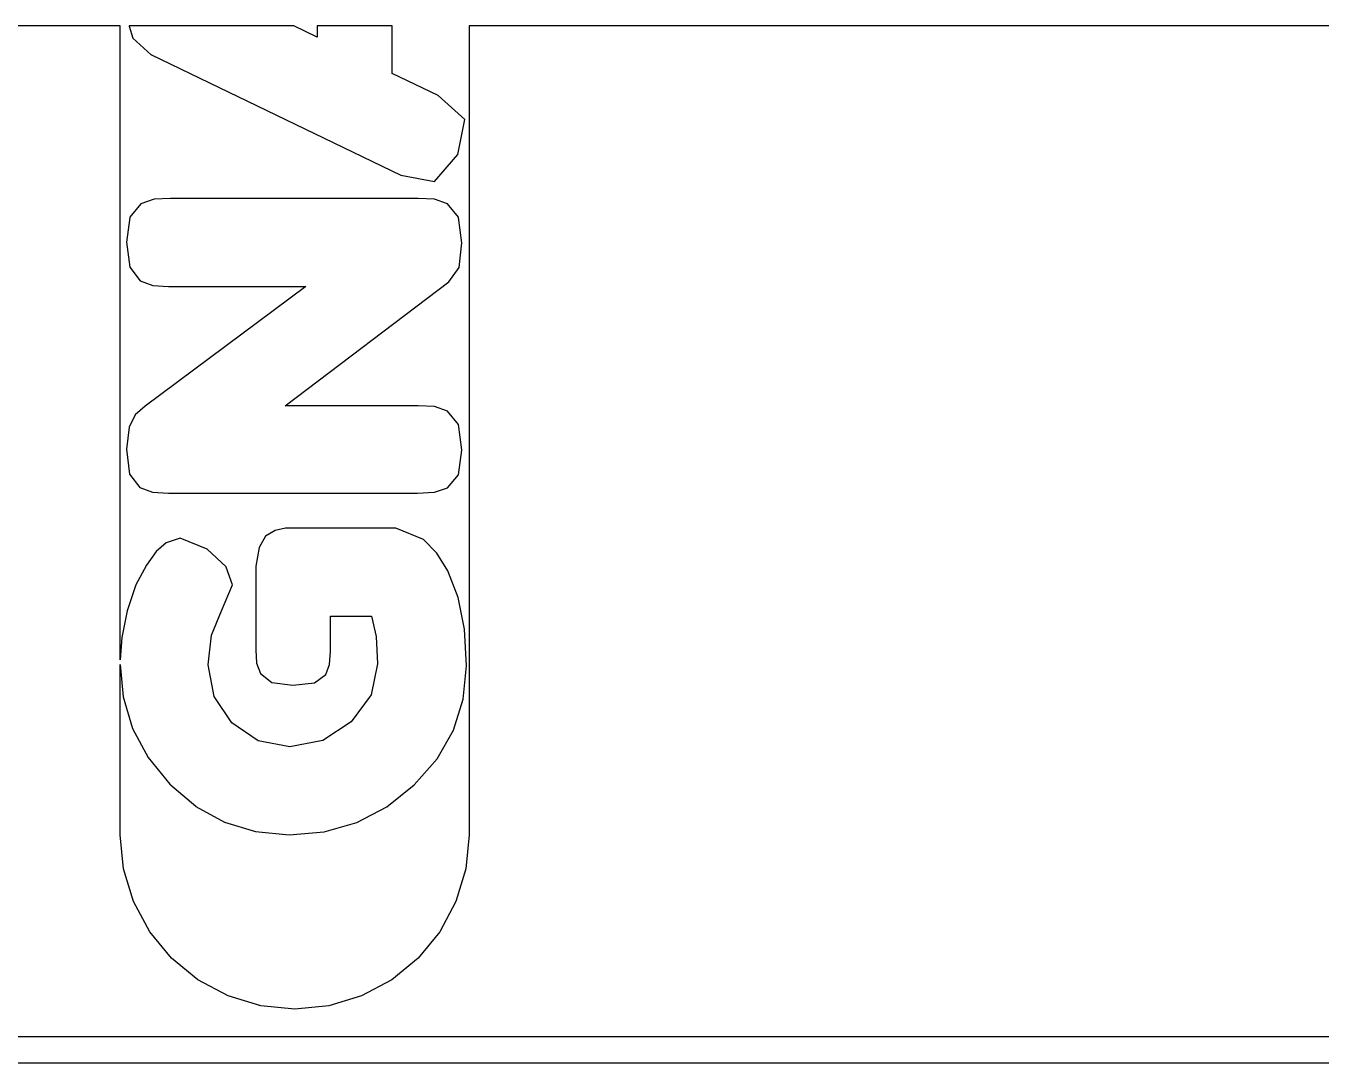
# Model space of a CAD drawing. Header units: metres. Extents: x 89 to 153, y -105 to 4.
# Drawn here: x 106.8 to 112.59, y -94.74 to -90.1 of the extents above; entities that cross this region are included whole.
import ezdxf

# ---------------------------------------------------------------- set-up
doc = ezdxf.new("R2010")
doc.units = ezdxf.units.M

msp = doc.modelspace()

# ---------------------------------------------------------------- linework, layer by layer
for points in [[(107.2192, -92.9357), (107.2192, -90.1), (107.2192, -90.1), (107.2192, -90.1), (107.2192, -90.1), (107.2192, -90.1), (107.2192, -90.1), (107.2192, -90.1), (107.2192, -90.1), (107.2192, -90.1), (107.2192, -90.1), (107.2192, -90.1), (107.2192, -90.0999), (107.2192, -90.0999), (107.2192, -90.0999), (107.2192, -90.0999), (107.2192, -90.0999), (107.2192, -90.0999), (107.2192, -90.0999), (107.2192, -90.0999), (107.2192, -90.0999), (107.2192, -90.0999), (107.2192, -90.0999), (107.2192, -90.0999), (107.2192, -90.0998), (107.2192, -90.0998), (107.2192, -90.0998), (107.2192, -90.0998), (107.2192, -90.0998), (107.2192, -90.0998), (107.2192, -90.0998), (107.2191, -90.0998), (107.2191, -90.0998), (107.2191, -90.0998), (107.2191, -90.0998), (107.2191, -90.0998), (107.2191, -90.0998), (107.2191, -90.0997), (107.2191, -90.0997), (107.2191, -90.0997), (107.2191, -90.0997), (107.2191, -90.0997), (107.2191, -90.0997), (107.2191, -90.0997), (107.2191, -90.0997), (107.2191, -90.0997), (107.2191, -90.0997), (107.2191, -90.0997), (107.2191, -90.0997), (107.2191, -90.0997), (107.2191, -90.0997), (107.219, -90.0997), (107.219, -90.0997), (107.219, -90.0997), (107.219, -90.0996), (107.219, -90.0996), (107.219, -90.0996), (107.219, -90.0996), (107.219, -90.0996), (107.219, -90.0996), (107.219, -90.0996), (107.219, -90.0996), (107.219, -90.0996), (107.219, -90.0996), (107.219, -90.0996), (107.219, -90.0996), (107.219, -90.0996), (107.2189, -90.0996), (107.2189, -90.0996), (107.2189, -90.0996), (107.2189, -90.0996), (107.2189, -90.0996), (107.2189, -90.0996), (107.2189, -90.0996), (107.2189, -90.0996), (107.2189, -90.0996), (107.2189, -90.0996), (107.2189, -90.0996), (107.2189, -90.0996), (107.2189, -90.0995), (107.2189, -90.0995), (107.2188, -90.0995), (107.2188, -90.0995), (107.2188, -90.0995), (107.2188, -90.0995), (107.2188, -90.0995), (107.2188, -90.0995), (107.2188, -90.0995), (107.2188, -90.0995), (107.2188, -90.0995), (107.2188, -90.0995), (107.2188, -90.0995), (107.2188, -90.0995), (107.2187, -90.0995), (107.2187, -90.0995), (107.2187, -90.0995), (107.2187, -90.0995), (107.2187, -90.0995), (107.2187, -90.0995), (92.2, -90.0995)], [(117.7251, -90.0995), (108.7813, -90.0995), (108.7813, -90.0995), (108.7813, -90.0995), (108.7813, -90.0995), (108.7813, -90.0995), (108.7813, -90.0995), (108.7812, -90.0995), (108.7812, -90.0995), (108.7812, -90.0995), (108.7812, -90.0995), (108.7812, -90.0995), (108.7812, -90.0995), (108.7812, -90.0995), (108.7812, -90.0995), (108.7812, -90.0995), (108.7812, -90.0995), (108.7812, -90.0995), (108.7812, -90.0995), (108.7811, -90.0995), (108.7811, -90.0995), (108.7811, -90.0996), (108.7811, -90.0996), (108.7811, -90.0996), (108.7811, -90.0996), (108.7811, -90.0996), (108.7811, -90.0996), (108.7811, -90.0996), (108.7811, -90.0996), (108.7811, -90.0996), (108.7811, -90.0996), (108.7811, -90.0996), (108.7811, -90.0996), (108.781, -90.0996), (108.781, -90.0996), (108.781, -90.0996), (108.781, -90.0996), (108.781, -90.0996), (108.781, -90.0996), (108.781, -90.0996), (108.781, -90.0996), (108.781, -90.0996), (108.781, -90.0996), (108.781, -90.0996), (108.781, -90.0996), (108.781, -90.0996), (108.781, -90.0997), (108.781, -90.0997), (108.781, -90.0997), (108.7809, -90.0997), (108.7809, -90.0997), (108.7809, -90.0997), (108.7809, -90.0997), (108.7809, -90.0997), (108.7809, -90.0997), (108.7809, -90.0997), (108.7809, -90.0997), (108.7809, -90.0997), (108.7809, -90.0997), (108.7809, -90.0997), (108.7809, -90.0997), (108.7809, -90.0997), (108.7809, -90.0997), (108.7809, -90.0998), (108.7809, -90.0998), (108.7809, -90.0998), (108.7809, -90.0998), (108.7809, -90.0998), (108.7809, -90.0998), (108.7808, -90.0998), (108.7808, -90.0998), (108.7808, -90.0998), (108.7808, -90.0998), (108.7808, -90.0998), (108.7808, -90.0998), (108.7808, -90.0998), (108.7808, -90.0999), (108.7808, -90.0999), (108.7808, -90.0999), (108.7808, -90.0999), (108.7808, -90.0999), (108.7808, -90.0999), (108.7808, -90.0999), (108.7808, -90.0999), (108.7808, -90.0999), (108.7808, -90.0999), (108.7808, -90.0999), (108.7808, -90.0999), (108.7808, -90.1), (108.7808, -90.1), (108.7808, -90.1), (108.7808, -90.1), (108.7808, -90.1), (108.7808, -90.1), (108.7808, -90.1), (108.7808, -90.1), (108.7808, -90.1), (108.7808, -90.1), (108.7808, -90.1), (108.7808, -93.718), (108.7658, -93.8703), (108.7214, -94.0168), (108.6492, -94.1518), (108.5521, -94.2701), (108.4338, -94.3672), (108.2988, -94.4393), (108.1523, -94.4838), (108, -94.4988), (107.8477, -94.4838), (107.7012, -94.4393), (107.5662, -94.3672), (107.4479, -94.2701), (107.3508, -94.1518), (107.2786, -94.0168), (107.2342, -93.8703), (107.2192, -93.718), (107.2192, -92.9565), (107.2323, -93.1006), (107.2323, -93.1006), (107.2323, -93.1006), (107.2323, -93.1006), (107.2323, -93.1006), (107.2323, -93.1006), (107.2323, -93.1006), (107.2323, -93.1006), (107.2323, -93.1006), (107.2323, -93.1006), (107.2323, -93.1006), (107.2323, -93.1007), (107.2323, -93.1007), (107.2323, -93.1007), (107.2739, -93.2424), (107.2739, -93.2424), (107.2739, -93.2424), (107.2739, -93.2424), (107.2739, -93.2424), (107.2739, -93.2424), (107.2739, -93.2424), (107.2739, -93.2424), (107.274, -93.2424), (107.274, -93.2424), (107.274, -93.2424), (107.274, -93.2424), (107.274, -93.2424), (107.274, -93.2425), (107.3434, -93.3728), (107.3434, -93.3728), (107.3434, -93.3728), (107.3434, -93.3728), (107.3434, -93.3728), (107.3434, -93.3728), (107.3434, -93.3728), (107.3434, -93.3728), (107.3434, -93.3728), (107.3434, -93.3728), (107.3434, -93.3728), (107.3434, -93.3728), (107.3434, -93.3728), (107.3434, -93.3728), (107.4406, -93.4917), (107.4406, -93.4917), (107.4406, -93.4917), (107.4406, -93.4917), (107.4406, -93.4917), (107.4406, -93.4918), (107.4406, -93.4918), (107.4406, -93.4918), (107.4406, -93.4918), (107.4406, -93.4918), (107.4406, -93.4918), (107.4407, -93.4918), (107.4407, -93.4918), (107.4407, -93.4918), (107.5573, -93.5908), (107.5573, -93.5909), (107.5573, -93.5909), (107.5573, -93.5909), (107.5573, -93.5909), (107.5573, -93.5909), (107.5573, -93.5909), (107.5573, -93.5909), (107.5573, -93.5909), (107.5573, -93.5909), (107.5573, -93.5909), (107.5574, -93.5909), (107.5574, -93.5909), (107.5574, -93.5909), (107.6851, -93.6616), (107.6851, -93.6617), (107.6851, -93.6617), (107.6851, -93.6617), (107.6851, -93.6617), (107.6851, -93.6617), (107.6852, -93.6617), (107.6852, -93.6617), (107.6852, -93.6617), (107.6852, -93.6617), (107.6852, -93.6617), (107.6852, -93.6617), (107.6852, -93.6617), (107.6852, -93.6617), (107.8241, -93.7041), (107.8241, -93.7041), (107.8241, -93.7041), (107.8241, -93.7041), (107.8241, -93.7041), (107.8241, -93.7041), (107.8241, -93.7042), (107.8241, -93.7042), (107.8242, -93.7042), (107.8242, -93.7042), (107.8242, -93.7042), (107.8242, -93.7042), (107.8242, -93.7042), (107.8242, -93.7042), (107.9742, -93.7183), (107.9742, -93.7183), (107.9742, -93.7183), (107.9742, -93.7183), (107.9742, -93.7183), (107.9742, -93.7183), (107.9742, -93.7183), (107.9742, -93.7183), (107.9743, -93.7183), (107.9743, -93.7183), (107.9743, -93.7183), (107.9743, -93.7183), (107.9743, -93.7183), (107.9743, -93.7183), (108.1316, -93.7044), (108.1316, -93.7044), (108.1316, -93.7044), (108.1316, -93.7044), (108.1316, -93.7044), (108.1317, -93.7044), (108.1317, -93.7044), (108.1317, -93.7044), (108.1317, -93.7044), (108.1317, -93.7043), (108.1317, -93.7043), (108.1317, -93.7043), (108.1317, -93.7043), (108.1317, -93.7043), (108.2775, -93.6625), (108.2775, -93.6625), (108.2775, -93.6625), (108.2775, -93.6625), (108.2775, -93.6625), (108.2775, -93.6625), (108.2775, -93.6625), (108.2775, -93.6625), (108.2776, -93.6625), (108.2776, -93.6625), (108.2776, -93.6625), (108.2776, -93.6625), (108.2776, -93.6625), (108.2776, -93.6625), (108.4118, -93.5927), (108.4119, -93.5927), (108.4119, -93.5927), (108.4119, -93.5927), (108.4119, -93.5927), (108.4119, -93.5927), (108.4119, -93.5927), (108.4119, -93.5927), (108.4119, -93.5927), (108.4119, -93.5927), (108.4119, -93.5927), (108.4119, -93.5927), (108.4119, -93.5927), (108.4119, -93.5927), (108.5346, -93.495), (108.5347, -93.495), (108.5347, -93.495), (108.5347, -93.495), (108.5347, -93.495), (108.5347, -93.495), (108.5347, -93.495), (108.5347, -93.495), (108.5347, -93.495), (108.5347, -93.495), (108.5347, -93.495), (108.5347, -93.495), (108.5347, -93.495), (108.5347, -93.495), (108.637, -93.378), (108.6371, -93.378), (108.6371, -93.378), (108.6371, -93.378), (108.6371, -93.378), (108.6371, -93.378), (108.6371, -93.378), (108.6371, -93.378), (108.6371, -93.378), (108.6371, -93.378), (108.6371, -93.378), (108.6371, -93.3779), (108.6371, -93.3779), (108.6371, -93.3779), (108.7102, -93.2502), (108.7102, -93.2502), (108.7102, -93.2502), (108.7102, -93.2502), (108.7102, -93.2502), (108.7102, -93.2502), (108.7102, -93.2502), (108.7102, -93.2502), (108.7102, -93.2502), (108.7102, -93.2502), (108.7102, -93.2502), (108.7102, -93.2502), (108.7102, -93.2502), (108.7102, -93.2502), (108.7541, -93.1117), (108.7541, -93.1117), (108.7541, -93.1117), (108.7541, -93.1117), (108.7541, -93.1117), (108.7541, -93.1117), (108.7541, -93.1117), (108.7541, -93.1117), (108.7541, -93.1117), (108.7541, -93.1117), (108.7541, -93.1117), (108.7541, -93.1116), (108.7541, -93.1116), (108.7541, -93.1116), (108.7687, -92.9625), (108.7687, -92.9625), (108.7687, -92.9625), (108.7687, -92.9625), (108.7687, -92.9625), (108.7687, -92.9625), (108.7687, -92.9625), (108.7687, -92.9625), (108.7687, -92.9624), (108.7687, -92.9624), (108.7687, -92.9624), (108.7687, -92.9624), (108.7687, -92.9624), (108.7687, -92.9624), (108.7594, -92.7979), (108.7594, -92.7979), (108.7594, -92.7979), (108.7594, -92.7979), (108.7594, -92.7979), (108.7594, -92.7978), (108.7594, -92.7978), (108.7594, -92.7978), (108.7315, -92.6562), (108.7315, -92.6562), (108.7315, -92.6562), (108.7315, -92.6562), (108.7315, -92.6562), (108.7315, -92.6562), (108.7315, -92.6562), (108.7315, -92.6562), (108.7315, -92.6561), (108.7315, -92.6561), (108.7315, -92.6561), (108.7315, -92.6561), (108.7315, -92.6561), (108.7315, -92.6561), (108.685, -92.5374), (108.685, -92.5374), (108.685, -92.5374), (108.685, -92.5373), (108.685, -92.5373), (108.685, -92.5373), (108.685, -92.5373), (108.685, -92.5373), (108.685, -92.5373), (108.685, -92.5373), (108.685, -92.5373), (108.685, -92.5373), (108.685, -92.5373), (108.685, -92.5373), (108.6353, -92.4584), (108.6353, -92.4584), (108.6353, -92.4584), (108.6353, -92.4584), (108.6353, -92.4584), (108.6353, -92.4584), (108.6353, -92.4584), (108.6353, -92.4584), (108.6353, -92.4584), (108.6353, -92.4584), (108.6353, -92.4584), (108.6353, -92.4584), (108.6353, -92.4584), (108.6353, -92.4583), (108.5765, -92.3977), (108.5765, -92.3977), (108.5765, -92.3977), (108.5765, -92.3977), (108.5765, -92.3977), (108.5765, -92.3977), (108.5765, -92.3977), (108.5765, -92.3977), (108.5765, -92.3977), (108.5765, -92.3977), (108.5765, -92.3977), (108.5765, -92.3977), (108.5765, -92.3977), (108.5765, -92.3977), (108.5765, -92.3976), (108.5764, -92.3976), (108.5764, -92.3976), (108.5764, -92.3976), (108.5764, -92.3976), (108.5764, -92.3976), (108.5764, -92.3976), (108.5764, -92.3976), (108.5764, -92.3976), (108.5764, -92.3976), (108.5764, -92.3976), (108.5764, -92.3976), (108.453, -92.3461), (108.453, -92.3461), (108.453, -92.3461), (108.453, -92.3461), (108.453, -92.3461), (108.4529, -92.3461), (108.4529, -92.3461), (108.4529, -92.3461), (108.4529, -92.3461), (108.4529, -92.3461), (108.4529, -92.3461), (108.4529, -92.3461), (108.4529, -92.3461), (108.4529, -92.3461), (108.4529, -92.3461), (108.4529, -92.3461), (108.4529, -92.3461), (108.4529, -92.3461), (108.4528, -92.3461), (108.4528, -92.3461), (108.4528, -92.3461), (108.4528, -92.3461), (108.4528, -92.3461), (108.4528, -92.3461), (108.4528, -92.3461), (108.4528, -92.3461), (108.0129, -92.3461), (108.0129, -92.3461), (108.0129, -92.3461), (108.0129, -92.3461), (108.0129, -92.3461), (108.0129, -92.3461), (108.0129, -92.3461), (107.9592, -92.3471), (107.9592, -92.3471), (107.9592, -92.3471), (107.9592, -92.3471), (107.9592, -92.3471), (107.9592, -92.3471), (107.9592, -92.3471), (107.9592, -92.3471), (107.9592, -92.3471), (107.9591, -92.3471), (107.9591, -92.3471), (107.9591, -92.3471), (107.9591, -92.3471), (107.9591, -92.3471), (107.9119, -92.3568), (107.9119, -92.3568), (107.9119, -92.3568), (107.9119, -92.3568), (107.9119, -92.3568), (107.9119, -92.3568), (107.9119, -92.3568), (107.9119, -92.3568), (107.9118, -92.3568), (107.9118, -92.3568), (107.9118, -92.3568), (107.9118, -92.3568), (107.9118, -92.3568), (107.9118, -92.3568), (107.9118, -92.3568), (107.9118, -92.3569), (107.9118, -92.3569), (107.9118, -92.3569), (107.9118, -92.3569), (107.9118, -92.3569), (107.8688, -92.3826), (107.8688, -92.3826), (107.8688, -92.3826), (107.8688, -92.3826), (107.8688, -92.3826), (107.8688, -92.3826), (107.8688, -92.3826), (107.8688, -92.3826), (107.8688, -92.3827), (107.8688, -92.3827), (107.8688, -92.3827), (107.8688, -92.3827), (107.8688, -92.3827), (107.8688, -92.3827), (107.8687, -92.3827), (107.8687, -92.3827), (107.8687, -92.3827), (107.8687, -92.3827), (107.8687, -92.3827), (107.8687, -92.3827), (107.8687, -92.3827), (107.8687, -92.3827), (107.8687, -92.3827), (107.8687, -92.3827), (107.8687, -92.3828), (107.8687, -92.3828), (107.8687, -92.3828), (107.8687, -92.3828), (107.8687, -92.3828), (107.8687, -92.3828), (107.8687, -92.3828), (107.8687, -92.3828), (107.8408, -92.4332), (107.8408, -92.4332), (107.8408, -92.4332), (107.8408, -92.4333), (107.8408, -92.4333), (107.8407, -92.4333), (107.8407, -92.4333), (107.8407, -92.4333), (107.8407, -92.4333), (107.8407, -92.4333), (107.8407, -92.4333), (107.8407, -92.4333), (107.8407, -92.4333), (107.8407, -92.4333), (107.8407, -92.4333), (107.8407, -92.4334), (107.8407, -92.4334), (107.8407, -92.4334), (107.8407, -92.4334), (107.8407, -92.4334), (107.8257, -92.516), (107.8257, -92.516), (107.8257, -92.516), (107.8257, -92.516), (107.8257, -92.516), (107.8257, -92.516), (107.8257, -92.516), (107.8257, -92.516), (107.8257, -92.5161), (107.8257, -92.5161), (107.8257, -92.5161), (107.8257, -92.5161), (107.8257, -92.5161), (107.8257, -92.5161), (107.8257, -92.8916), (107.8257, -92.8916), (107.8257, -92.8916), (107.8257, -92.8916), (107.8257, -92.8916), (107.8257, -92.8917), (107.8257, -92.8917), (107.8257, -92.8917), (107.8289, -92.9496), (107.8289, -92.9496), (107.8289, -92.9496), (107.8289, -92.9496), (107.8289, -92.9496), (107.8289, -92.9496), (107.8289, -92.9496), (107.8289, -92.9496), (107.8289, -92.9497), (107.8289, -92.9497), (107.8289, -92.9497), (107.8289, -92.9497), (107.8289, -92.9497), (107.8289, -92.9497), (107.8289, -92.9497), (107.8289, -92.9497), (107.8289, -92.9497), (107.8289, -92.9497), (107.8289, -92.9497), (107.8289, -92.9497), (107.8461, -92.997), (107.8461, -92.997), (107.8461, -92.997), (107.8461, -92.997), (107.8461, -92.997), (107.8461, -92.997), (107.8461, -92.997), (107.8461, -92.997), (107.8461, -92.997), (107.8461, -92.997), (107.8461, -92.997), (107.8461, -92.997), (107.8461, -92.997), (107.8461, -92.997), (107.8461, -92.997), (107.8461, -92.9971), (107.8461, -92.9971), (107.8462, -92.9971), (107.8462, -92.9971), (107.8462, -92.9971), (107.8462, -92.9971), (107.8462, -92.9971), (107.8462, -92.9971), (107.8462, -92.9971), (107.8462, -92.9971), (107.8462, -92.9971), (107.8462, -92.9971), (107.8462, -92.9971), (107.8462, -92.9971), (107.8462, -92.9971), (107.8462, -92.9971), (107.8462, -92.9971), (107.8462, -92.9972), (107.8462, -92.9972), (107.8462, -92.9972), (107.8462, -92.9972), (107.8462, -92.9972), (107.8463, -92.9972), (107.8967, -93.0369), (107.8967, -93.0369), (107.8967, -93.0369), (107.8967, -93.0369), (107.8967, -93.0369), (107.8967, -93.0369), (107.8967, -93.0369), (107.8967, -93.0369), (107.8967, -93.0369), (107.8967, -93.0369), (107.8967, -93.0369), (107.8968, -93.0369), (107.8968, -93.0369), (107.8968, -93.0369), (107.8968, -93.0369), (107.8968, -93.0369), (107.8968, -93.0369), (107.8968, -93.0369), (107.8968, -93.0369), (107.8968, -93.0369), (107.8968, -93.0369), (107.8968, -93.037), (107.8968, -93.037), (107.8968, -93.037), (107.8968, -93.037), (107.8968, -93.037), (107.8969, -93.037), (107.8969, -93.037), (107.8969, -93.037), (107.8969, -93.037), (107.8969, -93.037), (107.8969, -93.037), (107.8969, -93.037), (107.8969, -93.037), (107.8969, -93.037), (107.8969, -93.037), (107.8969, -93.037), (107.8969, -93.037), (107.9914, -93.0488), (107.9914, -93.0488), (107.9914, -93.0488), (107.9914, -93.0488), (107.9914, -93.0488), (107.9914, -93.0488), (107.9914, -93.0488), (107.9914, -93.0488), (107.9914, -93.0488), (107.9914, -93.0488), (107.9914, -93.0488), (107.9915, -93.0488), (107.9915, -93.0488), (107.9915, -93.0488), (108.088, -93.0381), (108.0881, -93.038), (108.0881, -93.038), (108.0881, -93.038), (108.0881, -93.038), (108.0881, -93.038), (108.0881, -93.038), (108.0881, -93.038), (108.0881, -93.038), (108.0881, -93.038), (108.0881, -93.038), (108.0881, -93.038), (108.0881, -93.038), (108.0881, -93.038), (108.0882, -93.038), (108.0882, -93.038), (108.0882, -93.038), (108.0882, -93.038), (108.0882, -93.038), (108.0882, -93.038), (108.0882, -93.038), (108.0882, -93.038), (108.0882, -93.038), (108.0882, -93.038), (108.0882, -93.038), (108.0882, -93.038), (108.0882, -93.038), (108.0883, -93.038), (108.0883, -93.038), (108.0883, -93.038), (108.0883, -93.038), (108.0883, -93.038), (108.1387, -93.0015), (108.1387, -93.0015), (108.1387, -93.0015), (108.1387, -93.0015), (108.1387, -93.0015), (108.1387, -93.0015), (108.1387, -93.0014), (108.1387, -93.0014), (108.1388, -93.0014), (108.1388, -93.0014), (108.1388, -93.0014), (108.1388, -93.0014), (108.1388, -93.0014), (108.1388, -93.0014), (108.1388, -93.0014), (108.1388, -93.0014), (108.1388, -93.0014), (108.1388, -93.0014), (108.1388, -93.0014), (108.1388, -93.0014), (108.1388, -93.0014), (108.1388, -93.0014), (108.1388, -93.0014), (108.1388, -93.0013), (108.1388, -93.0013), (108.1388, -93.0013), (108.1388, -93.0013), (108.1388, -93.0013), (108.1388, -93.0013), (108.1389, -93.0013), (108.1389, -93.0013), (108.1389, -93.0013), (108.1389, -93.0013), (108.1389, -93.0013), (108.1389, -93.0013), (108.1389, -93.0013), (108.1389, -93.0013), (108.1389, -93.0013), (108.156, -92.9562), (108.1561, -92.9562), (108.1561, -92.9562), (108.1561, -92.9562), (108.1561, -92.9562), (108.1561, -92.9562), (108.1561, -92.9561), (108.1561, -92.9561), (108.1561, -92.9561), (108.1561, -92.9561), (108.1561, -92.9561), (108.1561, -92.9561), (108.1561, -92.9561), (108.1561, -92.9561), (108.1561, -92.9561), (108.1561, -92.9561), (108.1561, -92.9561), (108.1561, -92.956), (108.1561, -92.956), (108.1561, -92.956), (108.1593, -92.8981), (108.1593, -92.8981), (108.1593, -92.8981), (108.1593, -92.8981), (108.1593, -92.8981), (108.1593, -92.8981), (108.1593, -92.8981), (108.1593, -92.8981), (108.1593, -92.7398), (108.3429, -92.7398), (108.3638, -92.8305), (108.3707, -92.9538), (108.3413, -93.0926), (108.2529, -93.2132), (108.1253, -93.2967), (107.9785, -93.3246), (107.8363, -93.2978), (107.7182, -93.2175), (107.6386, -93.0991), (107.6121, -92.9581), (107.6271, -92.8258), (107.6721, -92.7159), (107.7215, -92.6), (107.7215, -92.6), (107.7215, -92.6), (107.7215, -92.6), (107.7215, -92.6), (107.7215, -92.5999), (107.7215, -92.5999), (107.7215, -92.5999), (107.7215, -92.5999), (107.7215, -92.5999), (107.7215, -92.5999), (107.7215, -92.5999), (107.7215, -92.5999), (107.7215, -92.5999), (107.7215, -92.5999), (107.7215, -92.5999), (107.7215, -92.5999), (107.7215, -92.5999), (107.7215, -92.5998), (107.7215, -92.5998), (107.7215, -92.5998), (107.7215, -92.5998), (107.7215, -92.5998), (107.7215, -92.5998), (107.7215, -92.5998), (107.7215, -92.5998), (107.7215, -92.5998), (107.7215, -92.5998), (107.7215, -92.5998), (107.7215, -92.5998), (107.7215, -92.5998), (107.7215, -92.5998), (107.7215, -92.5997), (107.7215, -92.5997), (107.7215, -92.5997), (107.7215, -92.5997), (107.7215, -92.5997), (107.7215, -92.5997), (107.7215, -92.5997), (107.7215, -92.5997), (107.7215, -92.5997), (107.7215, -92.5997), (107.7215, -92.5997), (107.7215, -92.5997), (107.7215, -92.5996), (107.7215, -92.5996), (107.7215, -92.5996), (107.7215, -92.5996), (107.7215, -92.5996), (107.7215, -92.5996), (107.6931, -92.5202), (107.6931, -92.5202), (107.6931, -92.5202), (107.6931, -92.5202), (107.6931, -92.5202), (107.6931, -92.5202), (107.693, -92.5202), (107.693, -92.5202), (107.693, -92.5202), (107.693, -92.5202), (107.693, -92.5202), (107.693, -92.5201), (107.693, -92.5201), (107.693, -92.5201), (107.693, -92.5201), (107.693, -92.5201), (107.693, -92.5201), (107.693, -92.5201), (107.693, -92.5201), (107.693, -92.5201), (107.693, -92.5201), (107.693, -92.5201), (107.693, -92.5201), (107.693, -92.5201), (107.693, -92.5201), (107.693, -92.5201), (107.693, -92.52), (107.693, -92.52), (107.693, -92.52), (107.6929, -92.52), (107.6929, -92.52), (107.6929, -92.52), (107.6076, -92.4406), (107.6076, -92.4406), (107.6076, -92.4406), (107.6076, -92.4406), (107.6076, -92.4406), (107.6076, -92.4406), (107.6076, -92.4406), (107.6076, -92.4406), (107.6076, -92.4406), (107.6076, -92.4406), (107.6076, -92.4406), (107.6076, -92.4406), (107.6076, -92.4406), (107.6076, -92.4406), (107.6076, -92.4406), (107.6075, -92.4406), (107.6075, -92.4406), (107.6075, -92.4405), (107.6075, -92.4405), (107.6075, -92.4405), (107.6075, -92.4405), (107.6075, -92.4405), (107.6075, -92.4405), (107.6075, -92.4405), (107.6075, -92.4405), (107.6075, -92.4405), (107.4873, -92.3912), (107.4873, -92.3912), (107.4873, -92.3912), (107.4873, -92.3912), (107.4873, -92.3912), (107.4873, -92.3912), (107.4873, -92.3912), (107.4873, -92.3912), (107.4873, -92.3911), (107.4872, -92.3911), (107.4872, -92.3911), (107.4872, -92.3911), (107.4872, -92.3911), (107.4872, -92.3911), (107.4872, -92.3911), (107.4872, -92.3911), (107.4872, -92.3911), (107.4872, -92.3911), (107.4872, -92.3911), (107.4872, -92.3911), (107.4872, -92.3911), (107.4871, -92.3911), (107.4871, -92.3911), (107.4871, -92.3911), (107.4871, -92.3911), (107.4871, -92.3911), (107.4871, -92.3911), (107.4871, -92.3911), (107.4871, -92.3911), (107.4871, -92.3911), (107.4871, -92.3911), (107.4871, -92.3911), (107.4871, -92.3911), (107.487, -92.3911), (107.487, -92.3911), (107.487, -92.3911), (107.487, -92.3911), (107.487, -92.3911), (107.487, -92.3911), (107.487, -92.3911), (107.487, -92.3911), (107.487, -92.3912), (107.487, -92.3912), (107.487, -92.3912), (107.4247, -92.4115), (107.4247, -92.4115), (107.4247, -92.4115), (107.4247, -92.4116), (107.4247, -92.4116), (107.4247, -92.4116), (107.4247, -92.4116), (107.4247, -92.4116), (107.4247, -92.4116), (107.4247, -92.4116), (107.4247, -92.4116), (107.4247, -92.4116), (107.4246, -92.4116), (107.4246, -92.4116), (107.4246, -92.4116), (107.4246, -92.4116), (107.4246, -92.4116), (107.4246, -92.4116), (107.4246, -92.4116), (107.4246, -92.4116), (107.4246, -92.4116), (107.4246, -92.4116), (107.4246, -92.4116), (107.4246, -92.4116), (107.4246, -92.4116), (107.4246, -92.4116), (107.3795, -92.4513), (107.3795, -92.4514), (107.3795, -92.4514), (107.3795, -92.4514), (107.3795, -92.4514), (107.3795, -92.4514), (107.3795, -92.4514), (107.3795, -92.4514), (107.3794, -92.4514), (107.3794, -92.4514), (107.3794, -92.4514), (107.3794, -92.4514), (107.3794, -92.4514), (107.3794, -92.4514), (107.3365, -92.5115), (107.3365, -92.5115), (107.3365, -92.5115), (107.3365, -92.5115), (107.3365, -92.5115), (107.3365, -92.5116), (107.3365, -92.5116), (107.3365, -92.5116), (107.2868, -92.6036), (107.2868, -92.6036), (107.2868, -92.6036), (107.2868, -92.6036), (107.2868, -92.6036), (107.2868, -92.6036), (107.2868, -92.6036), (107.2868, -92.6036), (107.2868, -92.6036), (107.2868, -92.6036), (107.2868, -92.6036), (107.2868, -92.6036), (107.2868, -92.6036), (107.2868, -92.6037), (107.2495, -92.7166), (107.2495, -92.7166), (107.2495, -92.7166), (107.2495, -92.7166), (107.2495, -92.7166), (107.2495, -92.7166), (107.2495, -92.7166), (107.2495, -92.7166), (107.2262, -92.836), (107.2262, -92.836), (107.2262, -92.836), (107.2262, -92.836), (107.2262, -92.836), (107.2262, -92.8361), (107.2262, -92.8361), (107.2262, -92.8361), (107.2192, -92.9357)], [(108.1004, -90.1505), (107.9953, -90.0996), (107.9953, -90.0996), (107.9953, -90.0996), (107.9953, -90.0996), (107.9953, -90.0996), (107.9952, -90.0996), (107.9952, -90.0996), (107.9952, -90.0996), (107.9952, -90.0996), (107.9952, -90.0996), (107.9952, -90.0996), (107.9952, -90.0995), (107.9952, -90.0995), (107.9952, -90.0995), (107.9952, -90.0995), (107.9952, -90.0995), (107.9952, -90.0995), (107.9952, -90.0995), (107.9952, -90.0995), (107.9952, -90.0995), (107.9951, -90.0995), (107.9951, -90.0995), (107.9951, -90.0995), (107.9951, -90.0995), (107.9951, -90.0995), (107.9951, -90.0995), (107.9951, -90.0995), (107.9951, -90.0995), (107.9951, -90.0995), (107.9951, -90.0995), (107.9951, -90.0995), (107.9951, -90.0995), (107.2599, -90.0995), (107.2599, -90.0995), (107.2599, -90.0995), (107.2599, -90.0995), (107.2599, -90.0995), (107.2599, -90.0995), (107.2599, -90.0995), (107.2599, -90.0995), (107.2599, -90.0995), (107.2599, -90.0995), (107.2599, -90.0995), (107.2599, -90.0995), (107.2598, -90.0995), (107.2598, -90.0995), (107.2598, -90.0995), (107.2598, -90.0995), (107.2598, -90.0995), (107.2598, -90.0995), (107.2598, -90.0995), (107.2598, -90.0995), (107.2598, -90.0996), (107.2598, -90.0996), (107.2598, -90.0996), (107.2598, -90.0996), (107.2598, -90.0996), (107.2598, -90.0996), (107.2597, -90.0996), (107.2597, -90.0996), (107.2597, -90.0996), (107.2597, -90.0996), (107.2597, -90.0996), (107.2597, -90.0996), (107.2597, -90.0996), (107.2597, -90.0996), (107.2597, -90.0996), (107.2597, -90.0996), (107.2597, -90.0996), (107.2597, -90.0996), (107.2597, -90.0996), (107.2596, -90.0996), (107.2596, -90.0996), (107.2596, -90.0996), (107.2596, -90.0996), (107.2596, -90.0996), (107.2596, -90.0996), (107.2596, -90.0997), (107.2596, -90.0997), (107.2596, -90.0997), (107.2596, -90.0997), (107.2596, -90.0997), (107.2596, -90.0997), (107.2596, -90.0997), (107.2596, -90.0997), (107.2596, -90.0997), (107.2596, -90.0997), (107.2596, -90.0997), (107.2596, -90.0997), (107.2595, -90.0997), (107.2595, -90.0997), (107.2595, -90.0997), (107.2595, -90.0997), (107.2595, -90.0997), (107.2595, -90.0998), (107.2595, -90.0998), (107.2595, -90.0998), (107.2595, -90.0998), (107.2595, -90.0998), (107.2595, -90.0998), (107.2595, -90.0998), (107.2595, -90.0998), (107.2595, -90.0998), (107.2595, -90.0998), (107.2595, -90.0998), (107.2595, -90.0998), (107.2595, -90.0998), (107.2595, -90.0999), (107.2595, -90.0999), (107.2595, -90.0999), (107.2595, -90.0999), (107.2595, -90.0999), (107.2595, -90.0999), (107.2595, -90.0999), (107.2595, -90.0999), (107.2595, -90.0999), (107.2595, -90.0999), (107.2595, -90.0999), (107.2595, -90.0999), (107.2595, -90.0999), (107.2595, -90.0999), (107.2594, -90.1), (107.2594, -90.1), (107.2594, -90.1), (107.2594, -90.1), (107.2594, -90.1), (107.2594, -90.1), (107.2594, -90.1), (107.2594, -90.1), (107.2594, -90.1), (107.2594, -90.1), (107.2594, -90.1), (107.2594, -90.1), (107.2594, -90.1001), (107.2594, -90.1001), (107.2594, -90.1001), (107.2594, -90.1001), (107.2594, -90.1001), (107.2594, -90.1001), (107.2595, -90.1001), (107.2595, -90.1001), (107.2595, -90.1001), (107.2595, -90.1001), (107.2595, -90.1001), (107.2595, -90.1001), (107.2595, -90.1002), (107.2595, -90.1002), (107.2595, -90.1002), (107.2753, -90.1536), (107.2753, -90.1536), (107.2753, -90.1536), (107.2753, -90.1536), (107.2753, -90.1536), (107.2753, -90.1536), (107.2753, -90.1536), (107.2753, -90.1536), (107.2753, -90.1536), (107.2753, -90.1536), (107.2753, -90.1536), (107.2753, -90.1536), (107.2753, -90.1537), (107.2753, -90.1537), (107.2753, -90.1537), (107.2753, -90.1537), (107.2753, -90.1537), (107.2753, -90.1537), (107.2753, -90.1537), (107.2753, -90.1537), (107.2753, -90.1537), (107.2753, -90.1537), (107.2753, -90.1537), (107.2753, -90.1537), (107.2754, -90.1537), (107.2754, -90.1537), (107.2754, -90.1537), (107.2754, -90.1538), (107.2754, -90.1538), (107.2754, -90.1538), (107.2754, -90.1538), (107.2754, -90.1538), (107.2754, -90.1538), (107.2754, -90.1538), (107.2754, -90.1538), (107.2754, -90.1538), (107.2754, -90.1538), (107.2754, -90.1538), (107.358, -90.2289), (107.358, -90.2289), (107.358, -90.2289), (107.3581, -90.2289), (107.3581, -90.2289), (107.3581, -90.2289), (107.3581, -90.2289), (107.3581, -90.2289), (107.3581, -90.2289), (107.3581, -90.229), (107.3581, -90.229), (107.3581, -90.229), (107.3581, -90.229), (107.3581, -90.229), (107.3581, -90.229), (107.3581, -90.229), (107.3581, -90.229), (107.3581, -90.229), (107.3581, -90.229), (107.3582, -90.229), (108.474, -90.7676), (108.474, -90.7676), (108.474, -90.7676), (108.4741, -90.7676), (108.4741, -90.7676), (108.4741, -90.7676), (108.4741, -90.7676), (108.4741, -90.7676), (108.4741, -90.7676), (108.4741, -90.7676), (108.4741, -90.7676), (108.4741, -90.7676), (108.4741, -90.7676), (108.4741, -90.7676), (108.4741, -90.7677), (108.4741, -90.7677), (108.4741, -90.7677), (108.4741, -90.7677), (108.4741, -90.7677), (108.4742, -90.7677), (108.6254, -90.7956), (108.6255, -90.7956), (108.6255, -90.7956), (108.6255, -90.7956), (108.6255, -90.7956), (108.6255, -90.7956), (108.6255, -90.7956), (108.6255, -90.7956), (108.6255, -90.7956), (108.6255, -90.7956), (108.6255, -90.7956), (108.6255, -90.7956), (108.6255, -90.7956), (108.6255, -90.7956), (108.6256, -90.7956), (108.6256, -90.7956), (108.6256, -90.7956), (108.6256, -90.7956), (108.6256, -90.7956), (108.6256, -90.7956), (108.6256, -90.7956), (108.6256, -90.7956), (108.6256, -90.7956), (108.6256, -90.7956), (108.6256, -90.7956), (108.6256, -90.7956), (108.6256, -90.7956), (108.6257, -90.7955), (108.6257, -90.7955), (108.6257, -90.7955), (108.6257, -90.7955), (108.6257, -90.7955), (108.6257, -90.7955), (108.6257, -90.7955), (108.6257, -90.7955), (108.6257, -90.7955), (108.6257, -90.7955), (108.6257, -90.7955), (108.6257, -90.7955), (108.6257, -90.7955), (108.6257, -90.7955), (108.6258, -90.7955), (108.6258, -90.7955), (108.6258, -90.7955), (108.6258, -90.7955), (108.6258, -90.7955), (108.6258, -90.7955), (108.6258, -90.7955), (108.6258, -90.7955), (108.6258, -90.7955), (108.6258, -90.7955), (108.6258, -90.7955), (108.6258, -90.7955), (108.6258, -90.7955), (108.6258, -90.7955), (108.6258, -90.7955), (108.6259, -90.7954), (108.6259, -90.7954), (108.6259, -90.7954), (108.6259, -90.7954), (108.6259, -90.7954), (108.6259, -90.7954), (108.6259, -90.7954), (108.6259, -90.7954), (108.6259, -90.7954), (108.6259, -90.7954), (108.6259, -90.7954), (108.6259, -90.7954), (108.73, -90.6752), (108.73, -90.6752), (108.73, -90.6752), (108.73, -90.6752), (108.73, -90.6752), (108.73, -90.6752), (108.73, -90.6752), (108.73, -90.6752), (108.73, -90.6752), (108.73, -90.6752), (108.73, -90.6752), (108.73, -90.6751), (108.7301, -90.6751), (108.7301, -90.6751), (108.7301, -90.6751), (108.7301, -90.6751), (108.7301, -90.6751), (108.7301, -90.6751), (108.7301, -90.6751), (108.7301, -90.6751), (108.7301, -90.6751), (108.7301, -90.6751), (108.7301, -90.6751), (108.7301, -90.6751), (108.7301, -90.675), (108.7301, -90.675), (108.7301, -90.675), (108.7301, -90.675), (108.7301, -90.675), (108.7301, -90.675), (108.7301, -90.675), (108.7301, -90.675), (108.7612, -90.5183), (108.7612, -90.5183), (108.7612, -90.5183), (108.7612, -90.5183), (108.7612, -90.5183), (108.7612, -90.5183), (108.7612, -90.5183), (108.7612, -90.5183), (108.7612, -90.5183), (108.7612, -90.5183), (108.7612, -90.5183), (108.7612, -90.5183), (108.7612, -90.5182), (108.7612, -90.5182), (108.7612, -90.5182), (108.7612, -90.5182), (108.7612, -90.5182), (108.7612, -90.5182), (108.7612, -90.5182), (108.7612, -90.5182), (108.7612, -90.5182), (108.7612, -90.5182), (108.7612, -90.5182), (108.7612, -90.5182), (108.7612, -90.5182), (108.7612, -90.5182), (108.7612, -90.5181), (108.7612, -90.5181), (108.7612, -90.5181), (108.7612, -90.5181), (108.7612, -90.5181), (108.7612, -90.5181), (108.7612, -90.5181), (108.7612, -90.5181), (108.7612, -90.5181), (108.7612, -90.5181), (108.7612, -90.5181), (108.7612, -90.5181), (108.7612, -90.518), (108.7612, -90.518), (108.7612, -90.518), (108.7612, -90.518), (108.7612, -90.518), (108.7612, -90.518), (108.7612, -90.518), (108.7612, -90.518), (108.7612, -90.518), (108.7612, -90.518), (108.7612, -90.518), (108.7612, -90.518), (108.7611, -90.518), (108.7611, -90.518), (108.7611, -90.518), (108.7611, -90.5179), (108.7611, -90.5179), (108.7611, -90.5179), (108.7611, -90.5179), (108.7611, -90.5179), (108.7611, -90.5179), (108.7611, -90.5179), (108.7611, -90.5179), (108.7611, -90.5179), (108.7611, -90.5179), (108.7611, -90.5179), (108.7611, -90.5179), (108.7611, -90.5179), (108.7611, -90.5179), (108.7611, -90.5179), (108.642, -90.4106), (108.642, -90.4106), (108.642, -90.4106), (108.6419, -90.4106), (108.6419, -90.4106), (108.6419, -90.4105), (108.6419, -90.4105), (108.6419, -90.4105), (108.6419, -90.4105), (108.6419, -90.4105), (108.6419, -90.4105), (108.6419, -90.4105), (108.6419, -90.4105), (108.6419, -90.4105), (108.6419, -90.4105), (108.6419, -90.4105), (108.6419, -90.4105), (108.6419, -90.4105), (108.6419, -90.4105), (108.6418, -90.4105), (108.4361, -90.3119), (108.4361, -90.1), (108.4361, -90.1), (108.4361, -90.1), (108.4361, -90.1), (108.4361, -90.1), (108.4361, -90.1), (108.4361, -90.1), (108.4361, -90.1), (108.4361, -90.1), (108.4361, -90.1), (108.4361, -90.1), (108.4361, -90.0999), (108.4361, -90.0999), (108.4361, -90.0999), (108.4361, -90.0999), (108.4361, -90.0999), (108.4361, -90.0999), (108.4361, -90.0999), (108.4361, -90.0999), (108.4361, -90.0999), (108.4361, -90.0999), (108.4361, -90.0999), (108.4361, -90.0999), (108.4361, -90.0998), (108.4361, -90.0998), (108.4361, -90.0998), (108.4361, -90.0998), (108.4361, -90.0998), (108.4361, -90.0998), (108.4361, -90.0998), (108.4361, -90.0998), (108.4361, -90.0998), (108.4361, -90.0998), (108.4361, -90.0998), (108.4361, -90.0998), (108.436, -90.0998), (108.436, -90.0997), (108.436, -90.0997), (108.436, -90.0997), (108.436, -90.0997), (108.436, -90.0997), (108.436, -90.0997), (108.436, -90.0997), (108.436, -90.0997), (108.436, -90.0997), (108.436, -90.0997), (108.436, -90.0997), (108.436, -90.0997), (108.436, -90.0997), (108.436, -90.0997), (108.436, -90.0997), (108.436, -90.0997), (108.436, -90.0997), (108.4359, -90.0996), (108.4359, -90.0996), (108.4359, -90.0996), (108.4359, -90.0996), (108.4359, -90.0996), (108.4359, -90.0996), (108.4359, -90.0996), (108.4359, -90.0996), (108.4359, -90.0996), (108.4359, -90.0996), (108.4359, -90.0996), (108.4359, -90.0996), (108.4359, -90.0996), (108.4359, -90.0996), (108.4359, -90.0996), (108.4358, -90.0996), (108.4358, -90.0996), (108.4358, -90.0996), (108.4358, -90.0996), (108.4358, -90.0996), (108.4358, -90.0996), (108.4358, -90.0996), (108.4358, -90.0996), (108.4358, -90.0996), (108.4358, -90.0996), (108.4358, -90.0995), (108.4358, -90.0995), (108.4358, -90.0995), (108.4357, -90.0995), (108.4357, -90.0995), (108.4357, -90.0995), (108.4357, -90.0995), (108.4357, -90.0995), (108.4357, -90.0995), (108.4357, -90.0995), (108.4357, -90.0995), (108.4357, -90.0995), (108.4357, -90.0995), (108.4357, -90.0995), (108.4357, -90.0995), (108.4356, -90.0995), (108.4356, -90.0995), (108.4356, -90.0995), (108.4356, -90.0995), (108.4356, -90.0995), (108.1009, -90.0995), (108.1008, -90.0995), (108.1008, -90.0995), (108.1008, -90.0995), (108.1008, -90.0995), (108.1008, -90.0995), (108.1008, -90.0995), (108.1008, -90.0995), (108.1008, -90.0995), (108.1008, -90.0995), (108.1008, -90.0995), (108.1008, -90.0995), (108.1008, -90.0995), (108.1008, -90.0995), (108.1007, -90.0995), (108.1007, -90.0995), (108.1007, -90.0995), (108.1007, -90.0995), (108.1007, -90.0995), (108.1007, -90.0995), (108.1007, -90.0996), (108.1007, -90.0996), (108.1007, -90.0996), (108.1007, -90.0996), (108.1007, -90.0996), (108.1007, -90.0996), (108.1007, -90.0996), (108.1006, -90.0996), (108.1006, -90.0996), (108.1006, -90.0996), (108.1006, -90.0996), (108.1006, -90.0996), (108.1006, -90.0996), (108.1006, -90.0996), (108.1006, -90.0996), (108.1006, -90.0996), (108.1006, -90.0996), (108.1006, -90.0996), (108.1006, -90.0996), (108.1006, -90.0996), (108.1006, -90.0996), (108.1006, -90.0996), (108.1005, -90.0996), (108.1005, -90.0996), (108.1005, -90.0996), (108.1005, -90.0997), (108.1005, -90.0997), (108.1005, -90.0997), (108.1005, -90.0997), (108.1005, -90.0997), (108.1005, -90.0997), (108.1005, -90.0997), (108.1005, -90.0997), (108.1005, -90.0997), (108.1005, -90.0997), (108.1005, -90.0997), (108.1005, -90.0997), (108.1005, -90.0997), (108.1005, -90.0997), (108.1004, -90.0997), (108.1004, -90.0997), (108.1004, -90.0997), (108.1004, -90.0998), (108.1004, -90.0998), (108.1004, -90.0998), (108.1004, -90.0998), (108.1004, -90.0998), (108.1004, -90.0998), (108.1004, -90.0998), (108.1004, -90.0998), (108.1004, -90.0998), (108.1004, -90.0998), (108.1004, -90.0998), (108.1004, -90.0998), (108.1004, -90.0998), (108.1004, -90.0999), (108.1004, -90.0999), (108.1004, -90.0999), (108.1004, -90.0999), (108.1004, -90.0999), (108.1004, -90.0999), (108.1004, -90.0999), (108.1004, -90.0999), (108.1004, -90.0999), (108.1004, -90.0999), (108.1004, -90.0999), (108.1004, -90.0999), (108.1004, -90.1), (108.1004, -90.1), (108.1004, -90.1), (108.1004, -90.1), (108.1004, -90.1), (108.1004, -90.1), (108.1004, -90.1), (108.1004, -90.1), (108.1004, -90.1), (108.1004, -90.1), (108.1004, -90.1), (108.1004, -90.1505)], [(107.2463, -91.0675), (107.2463, -91.0675), (107.2463, -91.0676), (107.2463, -91.0676), (107.2463, -91.0676), (107.2463, -91.0676), (107.2463, -91.0676), (107.2463, -91.0676), (107.2463, -91.0676), (107.2463, -91.0676), (107.2463, -91.0676), (107.2463, -91.0676), (107.2463, -91.0676), (107.2463, -91.0676), (107.2463, -91.0676), (107.2463, -91.0676), (107.2463, -91.0677), (107.2463, -91.0677), (107.2463, -91.0677), (107.2613, -91.1793), (107.2613, -91.1793), (107.2613, -91.1793), (107.2613, -91.1793), (107.2613, -91.1793), (107.2613, -91.1793), (107.2613, -91.1793), (107.2613, -91.1793), (107.2613, -91.1793), (107.2613, -91.1793), (107.2613, -91.1793), (107.2613, -91.1793), (107.2613, -91.1794), (107.2613, -91.1794), (107.2613, -91.1794), (107.2613, -91.1794), (107.2613, -91.1794), (107.2613, -91.1794), (107.2614, -91.1794), (107.2614, -91.1794), (107.2614, -91.1794), (107.2614, -91.1794), (107.2614, -91.1794), (107.2614, -91.1794), (107.2614, -91.1794), (107.2614, -91.1794), (107.2614, -91.1795), (107.2614, -91.1795), (107.2614, -91.1795), (107.2614, -91.1795), (107.2614, -91.1795), (107.2614, -91.1795), (107.3075, -91.2396), (107.3076, -91.2396), (107.3076, -91.2396), (107.3076, -91.2396), (107.3076, -91.2396), (107.3076, -91.2396), (107.3076, -91.2396), (107.3076, -91.2396), (107.3076, -91.2396), (107.3076, -91.2396), (107.3076, -91.2396), (107.3076, -91.2396), (107.3076, -91.2396), (107.3076, -91.2396), (107.3076, -91.2396), (107.3076, -91.2397), (107.3076, -91.2397), (107.3076, -91.2397), (107.3076, -91.2397), (107.3076, -91.2397), (107.3077, -91.2397), (107.3077, -91.2397), (107.3077, -91.2397), (107.3077, -91.2397), (107.3077, -91.2397), (107.3077, -91.2397), (107.3077, -91.2397), (107.3077, -91.2397), (107.3077, -91.2397), (107.3077, -91.2397), (107.3077, -91.2397), (107.3077, -91.2397), (107.3077, -91.2397), (107.3077, -91.2397), (107.3077, -91.2397), (107.3078, -91.2397), (107.3078, -91.2397), (107.3078, -91.2397), (107.3646, -91.2612), (107.3646, -91.2612), (107.3646, -91.2612), (107.3647, -91.2612), (107.3647, -91.2612), (107.3647, -91.2612), (107.3647, -91.2612), (107.3647, -91.2612), (107.3647, -91.2612), (107.3647, -91.2612), (107.3647, -91.2612), (107.3647, -91.2612), (107.3647, -91.2612), (107.3647, -91.2612), (107.3647, -91.2612), (107.3648, -91.2612), (107.3648, -91.2612), (107.3648, -91.2612), (107.3648, -91.2612), (107.3648, -91.2612), (107.4356, -91.2655), (107.4356, -91.2655), (107.4356, -91.2655), (107.4356, -91.2655), (107.4356, -91.2655), (107.4356, -91.2655), (107.4356, -91.2655), (107.4356, -91.2655), (108.05, -91.2655), (107.3302, -91.8011), (107.3302, -91.8011), (107.3302, -91.8011), (107.3302, -91.8011), (107.3302, -91.8011), (107.3301, -91.8011), (107.3301, -91.8011), (107.3301, -91.8011), (107.2862, -91.8398), (107.2861, -91.8398), (107.2861, -91.8398), (107.2861, -91.8398), (107.2861, -91.8398), (107.2861, -91.8398), (107.2861, -91.8398), (107.2861, -91.8398), (107.2861, -91.8398), (107.2861, -91.8398), (107.2861, -91.8398), (107.2861, -91.8398), (107.2861, -91.8398), (107.2861, -91.8398), (107.2861, -91.8398), (107.2861, -91.8398), (107.2861, -91.8398), (107.2861, -91.8399), (107.2861, -91.8399), (107.2861, -91.8399), (107.286, -91.8399), (107.286, -91.8399), (107.286, -91.8399), (107.286, -91.8399), (107.286, -91.8399), (107.286, -91.8399), (107.2592, -91.8946), (107.2592, -91.8946), (107.2592, -91.8946), (107.2592, -91.8947), (107.2592, -91.8947), (107.2592, -91.8947), (107.2592, -91.8947), (107.2592, -91.8947), (107.2592, -91.8947), (107.2592, -91.8947), (107.2592, -91.8947), (107.2592, -91.8947), (107.2592, -91.8947), (107.2592, -91.8947), (107.2592, -91.8947), (107.2592, -91.8948), (107.2592, -91.8948), (107.2592, -91.8948), (107.2592, -91.8948), (107.2592, -91.8948), (107.2463, -91.9924), (107.2463, -91.9924), (107.2463, -91.9924), (107.2463, -91.9924), (107.2463, -91.9924), (107.2463, -91.9925), (107.2463, -91.9925), (107.2463, -91.9925), (107.2463, -91.9925), (107.2463, -91.9925), (107.2463, -91.9925), (107.2463, -91.9925), (107.2463, -91.9925), (107.2463, -91.9925), (107.2463, -91.9925), (107.2463, -91.9925), (107.2463, -91.9925), (107.2463, -91.9925), (107.2463, -91.9925), (107.2463, -91.9926), (107.2602, -92.1052), (107.2602, -92.1052), (107.2602, -92.1052), (107.2602, -92.1052), (107.2602, -92.1052), (107.2602, -92.1052), (107.2602, -92.1053), (107.2602, -92.1053), (107.2602, -92.1053), (107.2602, -92.1053), (107.2602, -92.1053), (107.2602, -92.1053), (107.2603, -92.1053), (107.2603, -92.1053), (107.2603, -92.1053), (107.2603, -92.1053), (107.2603, -92.1053), (107.2603, -92.1053), (107.2603, -92.1053), (107.2603, -92.1053), (107.2603, -92.1054), (107.2603, -92.1054), (107.2603, -92.1054), (107.2603, -92.1054), (107.2603, -92.1054), (107.2603, -92.1054), (107.2603, -92.1054), (107.2603, -92.1054), (107.2603, -92.1054), (107.2603, -92.1054), (107.2603, -92.1054), (107.2603, -92.1054), (107.2603, -92.1054), (107.2603, -92.1054), (107.2603, -92.1054), (107.2603, -92.1054), (107.2603, -92.1054), (107.2603, -92.1055), (107.3065, -92.1645), (107.3065, -92.1645), (107.3065, -92.1645), (107.3065, -92.1645), (107.3065, -92.1645), (107.3065, -92.1645), (107.3065, -92.1645), (107.3065, -92.1645), (107.3065, -92.1645), (107.3065, -92.1645), (107.3065, -92.1645), (107.3065, -92.1645), (107.3065, -92.1645), (107.3065, -92.1645), (107.3065, -92.1645), (107.3066, -92.1646), (107.3066, -92.1646), (107.3066, -92.1646), (107.3066, -92.1646), (107.3066, -92.1646), (107.3066, -92.1646), (107.3066, -92.1646), (107.3066, -92.1646), (107.3066, -92.1646), (107.3066, -92.1646), (107.3066, -92.1646), (107.3066, -92.1646), (107.3066, -92.1646), (107.3066, -92.1646), (107.3066, -92.1646), (107.3066, -92.1646), (107.3066, -92.1646), (107.3067, -92.1646), (107.3067, -92.1646), (107.3067, -92.1646), (107.3067, -92.1646), (107.3067, -92.1646), (107.3067, -92.1646), (107.3636, -92.1861), (107.3636, -92.1861), (107.3636, -92.1861), (107.3636, -92.1861), (107.3636, -92.1861), (107.3636, -92.1861), (107.3636, -92.1861), (107.3636, -92.1861), (107.3636, -92.1861), (107.3636, -92.1861), (107.3636, -92.1861), (107.3636, -92.1861), (107.3637, -92.1861), (107.3637, -92.1861), (107.3637, -92.1861), (107.3637, -92.1861), (107.3637, -92.1861), (107.3637, -92.1861), (107.3637, -92.1861), (107.3637, -92.1861), (107.4356, -92.1904), (107.4356, -92.1904), (107.4356, -92.1904), (107.4356, -92.1904), (107.4356, -92.1904), (107.4356, -92.1904), (107.4356, -92.1904), (107.4356, -92.1904), (108.5494, -92.1904), (108.5494, -92.1904), (108.5494, -92.1904), (108.5494, -92.1904), (108.5494, -92.1904), (108.5494, -92.1904), (108.5494, -92.1904), (108.5494, -92.1904), (108.6245, -92.1861), (108.6245, -92.1861), (108.6245, -92.1861), (108.6245, -92.1861), (108.6245, -92.1861), (108.6245, -92.1861), (108.6245, -92.1861), (108.6245, -92.1861), (108.6245, -92.1861), (108.6246, -92.1861), (108.6246, -92.1861), (108.6246, -92.1861), (108.6246, -92.1861), (108.6246, -92.1861), (108.6246, -92.1861), (108.6246, -92.1861), (108.6246, -92.1861), (108.6246, -92.1861), (108.6246, -92.1861), (108.6246, -92.1861), (108.6836, -92.1657), (108.6836, -92.1657), (108.6836, -92.1657), (108.6837, -92.1657), (108.6837, -92.1657), (108.6837, -92.1657), (108.6837, -92.1657), (108.6837, -92.1657), (108.6837, -92.1657), (108.6837, -92.1657), (108.6837, -92.1657), (108.6837, -92.1657), (108.6837, -92.1657), (108.6837, -92.1657), (108.6837, -92.1657), (108.6837, -92.1657), (108.6837, -92.1657), (108.6838, -92.1657), (108.6838, -92.1656), (108.6838, -92.1656), (108.6838, -92.1656), (108.6838, -92.1656), (108.6838, -92.1656), (108.6838, -92.1656), (108.6838, -92.1656), (108.6838, -92.1656), (108.6838, -92.1656), (108.6838, -92.1656), (108.6838, -92.1656), (108.6838, -92.1656), (108.6838, -92.1656), (108.6838, -92.1656), (108.6838, -92.1656), (108.6838, -92.1656), (108.6838, -92.1656), (108.6839, -92.1656), (108.6839, -92.1656), (108.6839, -92.1656), (108.7321, -92.1076), (108.7322, -92.1076), (108.7322, -92.1076), (108.7322, -92.1076), (108.7322, -92.1076), (108.7322, -92.1076), (108.7322, -92.1076), (108.7322, -92.1076), (108.7322, -92.1076), (108.7322, -92.1076), (108.7322, -92.1076), (108.7322, -92.1075), (108.7322, -92.1075), (108.7322, -92.1075), (108.7322, -92.1075), (108.7322, -92.1075), (108.7322, -92.1075), (108.7322, -92.1075), (108.7322, -92.1075), (108.7322, -92.1075), (108.7322, -92.1075), (108.7322, -92.1075), (108.7322, -92.1075), (108.7322, -92.1075), (108.7322, -92.1075), (108.7322, -92.1075), (108.7322, -92.1074), (108.7322, -92.1074), (108.7322, -92.1074), (108.7322, -92.1074), (108.7322, -92.1074), (108.7322, -92.1074), (108.7322, -92.1074), (108.7323, -92.1074), (108.7323, -92.1074), (108.7323, -92.1074), (108.7323, -92.1074), (108.7323, -92.1074), (108.7473, -91.9968), (108.7473, -91.9968), (108.7473, -91.9968), (108.7473, -91.9968), (108.7473, -91.9968), (108.7473, -91.9968), (108.7473, -91.9968), (108.7473, -91.9968), (108.7473, -91.9968), (108.7473, -91.9968), (108.7473, -91.9968), (108.7473, -91.9968), (108.7473, -91.9968), (108.7473, -91.9968), (108.7473, -91.9967), (108.7473, -91.9967), (108.7473, -91.9967), (108.7473, -91.9967), (108.7473, -91.9967), (108.7473, -91.9967), (108.7323, -91.883), (108.7323, -91.883), (108.7323, -91.883), (108.7323, -91.883), (108.7323, -91.883), (108.7322, -91.8829), (108.7322, -91.8829), (108.7322, -91.8829), (108.7322, -91.8829), (108.7322, -91.8829), (108.7322, -91.8829), (108.7322, -91.8829), (108.7322, -91.8829), (108.7322, -91.8829), (108.7322, -91.8829), (108.7322, -91.8829), (108.7322, -91.8829), (108.7322, -91.8829), (108.7322, -91.8829), (108.7322, -91.8829), (108.7322, -91.8828), (108.7322, -91.8828), (108.7322, -91.8828), (108.7322, -91.8828), (108.7322, -91.8828), (108.7322, -91.8828), (108.7322, -91.8828), (108.7322, -91.8828), (108.7322, -91.8828), (108.7322, -91.8828), (108.7322, -91.8828), (108.7322, -91.8828), (108.7322, -91.8828), (108.7322, -91.8828), (108.7322, -91.8828), (108.7322, -91.8827), (108.7322, -91.8827), (108.7321, -91.8827), (108.6839, -91.8226), (108.6839, -91.8226), (108.6839, -91.8226), (108.6839, -91.8226), (108.6839, -91.8226), (108.6838, -91.8226), (108.6838, -91.8226), (108.6838, -91.8226), (108.6838, -91.8226), (108.6838, -91.8226), (108.6838, -91.8226), (108.6838, -91.8226), (108.6838, -91.8226), (108.6838, -91.8226), (108.6838, -91.8226), (108.6838, -91.8226), (108.6838, -91.8226), (108.6838, -91.8226), (108.6838, -91.8226), (108.6838, -91.8226), (108.6838, -91.8225), (108.6837, -91.8225), (108.6837, -91.8225), (108.6837, -91.8225), (108.6837, -91.8225), (108.6837, -91.8225), (108.6837, -91.8225), (108.6837, -91.8225), (108.6837, -91.8225), (108.6837, -91.8225), (108.6837, -91.8225), (108.6837, -91.8225), (108.6837, -91.8225), (108.6837, -91.8225), (108.6837, -91.8225), (108.6837, -91.8225), (108.6837, -91.8225), (108.6836, -91.8225), (108.6257, -91.8021), (108.6257, -91.8021), (108.6257, -91.8021), (108.6257, -91.8021), (108.6257, -91.8021), (108.6257, -91.8021), (108.6257, -91.8021), (108.6257, -91.8021), (108.6256, -91.8021), (108.6256, -91.8021), (108.6256, -91.8021), (108.6256, -91.8021), (108.6256, -91.8021), (108.6256, -91.8021), (108.6256, -91.8021), (108.6256, -91.8021), (108.6256, -91.8021), (108.6256, -91.8021), (108.6256, -91.8021), (108.6256, -91.8021), (108.5515, -91.7989), (108.5515, -91.7989), (108.5515, -91.7989), (108.5515, -91.7989), (108.5515, -91.7989), (108.5515, -91.7989), (108.5515, -91.7989), (107.9564, -91.7989), (108.6891, -91.244), (108.6892, -91.244), (108.6892, -91.244), (108.6892, -91.2439), (108.6892, -91.2439), (108.6892, -91.2439), (108.6892, -91.2439), (108.6892, -91.2439), (108.6892, -91.2439), (108.6892, -91.2439), (108.6892, -91.2439), (108.6892, -91.2439), (108.6892, -91.2439), (108.6892, -91.2439), (108.6892, -91.2439), (108.6892, -91.2439), (108.6892, -91.2439), (108.6892, -91.2439), (108.6892, -91.2439), (108.6892, -91.2439), (108.7354, -91.1806), (108.7354, -91.1805), (108.7354, -91.1805), (108.7354, -91.1805), (108.7354, -91.1805), (108.7354, -91.1805), (108.7354, -91.1805), (108.7354, -91.1805), (108.7354, -91.1805), (108.7354, -91.1805), (108.7354, -91.1805), (108.7354, -91.1805), (108.7354, -91.1805), (108.7354, -91.1805), (108.7354, -91.1804), (108.7354, -91.1804), (108.7354, -91.1804), (108.7355, -91.1804), (108.7355, -91.1804), (108.7355, -91.1804), (108.7355, -91.1804), (108.7355, -91.1804), (108.7355, -91.1804), (108.7355, -91.1804), (108.7355, -91.1804), (108.7355, -91.1804), (108.7355, -91.1803), (108.7355, -91.1803), (108.7355, -91.1803), (108.7355, -91.1803), (108.7355, -91.1803), (108.7355, -91.1803), (108.7473, -91.0698), (108.7473, -91.0698), (108.7473, -91.0698), (108.7473, -91.0698), (108.7473, -91.0698), (108.7473, -91.0698), (108.7473, -91.0697), (108.7473, -91.0697), (108.7473, -91.0697), (108.7473, -91.0697), (108.7473, -91.0697), (108.7473, -91.0697), (108.7473, -91.0697), (108.7473, -91.0697), (108.7323, -90.9559), (108.7323, -90.9559), (108.7323, -90.9559), (108.7323, -90.9559), (108.7323, -90.9559), (108.7322, -90.9559), (108.7322, -90.9559), (108.7322, -90.9559), (108.7322, -90.9559), (108.7322, -90.9559), (108.7322, -90.9559), (108.7322, -90.9559), (108.7322, -90.9559), (108.7322, -90.9559), (108.7322, -90.9558), (108.7322, -90.9558), (108.7322, -90.9558), (108.7322, -90.9558), (108.7322, -90.9558), (108.7322, -90.9558), (108.7322, -90.9558), (108.7322, -90.9558), (108.7322, -90.9558), (108.7322, -90.9558), (108.7322, -90.9558), (108.7322, -90.9558), (108.7322, -90.9558), (108.7322, -90.9558), (108.7322, -90.9558), (108.7322, -90.9557), (108.7322, -90.9557), (108.7322, -90.9557), (108.7322, -90.9557), (108.7322, -90.9557), (108.7322, -90.9557), (108.7322, -90.9557), (108.7322, -90.9557), (108.7321, -90.9557), (108.6839, -90.8956), (108.6839, -90.8956), (108.6839, -90.8956), (108.6839, -90.8956), (108.6839, -90.8956), (108.6838, -90.8956), (108.6838, -90.8956), (108.6838, -90.8956), (108.6838, -90.8956), (108.6838, -90.8956), (108.6838, -90.8956), (108.6838, -90.8956), (108.6838, -90.8955), (108.6838, -90.8955), (108.6838, -90.8955), (108.6838, -90.8955), (108.6838, -90.8955), (108.6838, -90.8955), (108.6838, -90.8955), (108.6838, -90.8955), (108.6838, -90.8955), (108.6837, -90.8955), (108.6837, -90.8955), (108.6837, -90.8955), (108.6837, -90.8955), (108.6837, -90.8955), (108.6837, -90.8955), (108.6837, -90.8955), (108.6837, -90.8955), (108.6837, -90.8955), (108.6837, -90.8955), (108.6837, -90.8955), (108.6837, -90.8955), (108.6837, -90.8955), (108.6837, -90.8955), (108.6837, -90.8955), (108.6837, -90.8955), (108.6836, -90.8955), (108.6257, -90.8751), (108.6257, -90.8751), (108.6257, -90.8751), (108.6257, -90.8751), (108.6257, -90.8751), (108.6257, -90.8751), (108.6257, -90.8751), (108.6257, -90.8751), (108.6256, -90.875), (108.6256, -90.875), (108.6256, -90.875), (108.6256, -90.875), (108.6256, -90.875), (108.6256, -90.875), (108.6256, -90.875), (108.6256, -90.875), (108.6256, -90.875), (108.6256, -90.875), (108.6256, -90.875), (108.6256, -90.875), (108.5515, -90.8718), (108.5515, -90.8718), (108.5515, -90.8718), (108.5515, -90.8718), (108.5515, -90.8718), (108.5515, -90.8718), (108.5515, -90.8718), (107.4442, -90.8718), (107.4442, -90.8718), (107.4442, -90.8718), (107.4442, -90.8718), (107.4442, -90.8718), (107.4442, -90.8718), (107.4442, -90.8718), (107.3702, -90.875), (107.3701, -90.875), (107.3701, -90.875), (107.3701, -90.875), (107.3701, -90.875), (107.3701, -90.875), (107.3701, -90.875), (107.3701, -90.875), (107.3701, -90.875), (107.3701, -90.875), (107.3701, -90.875), (107.3701, -90.875), (107.3701, -90.8751), (107.3701, -90.8751), (107.37, -90.8751), (107.37, -90.8751), (107.37, -90.8751), (107.37, -90.8751), (107.37, -90.8751), (107.37, -90.8751), (107.311, -90.8955), (107.311, -90.8955), (107.311, -90.8955), (107.311, -90.8955), (107.311, -90.8955), (107.311, -90.8955), (107.311, -90.8955), (107.311, -90.8955), (107.3109, -90.8955), (107.3109, -90.8955), (107.3109, -90.8955), (107.3109, -90.8955), (107.3109, -90.8955), (107.3109, -90.8955), (107.3109, -90.8955), (107.3109, -90.8955), (107.3109, -90.8955), (107.3109, -90.8955), (107.3109, -90.8955), (107.3109, -90.8955), (107.3109, -90.8955), (107.3109, -90.8955), (107.3109, -90.8955), (107.3108, -90.8955), (107.3108, -90.8955), (107.3108, -90.8955), (107.3108, -90.8955), (107.3108, -90.8956), (107.3108, -90.8956), (107.3108, -90.8956), (107.3108, -90.8956), (107.3108, -90.8956), (107.3108, -90.8956), (107.3108, -90.8956), (107.3108, -90.8956), (107.3108, -90.8956), (107.3108, -90.8956), (107.3108, -90.8956), (107.2614, -90.9557), (107.2614, -90.9557), (107.2614, -90.9557), (107.2614, -90.9557), (107.2614, -90.9557), (107.2614, -90.9557), (107.2614, -90.9557), (107.2614, -90.9557), (107.2614, -90.9557), (107.2614, -90.9557), (107.2614, -90.9557), (107.2614, -90.9558), (107.2614, -90.9558), (107.2614, -90.9558), (107.2614, -90.9558), (107.2614, -90.9558), (107.2614, -90.9558), (107.2613, -90.9558), (107.2613, -90.9558), (107.2613, -90.9558), (107.2613, -90.9558), (107.2613, -90.9558), (107.2613, -90.9558), (107.2613, -90.9558), (107.2613, -90.9559), (107.2613, -90.9559), (107.2613, -90.9559), (107.2613, -90.9559), (107.2613, -90.9559), (107.2613, -90.9559), (107.2613, -90.9559), (107.2613, -90.9559), (107.2613, -90.9559), (107.2613, -90.9559), (107.2613, -90.9559), (107.2613, -90.9559), (107.2613, -90.9559), (107.2613, -90.9559), (107.2463, -91.0675), (107.2463, -91.0675)], [(95.405, -94.6205), (117.8957, -94.6205)], [(118.0147, -94.7395), (95.465, -94.7395)]]:
    msp.add_lwpolyline(points)

doc.saveas('drawing.dxf')
